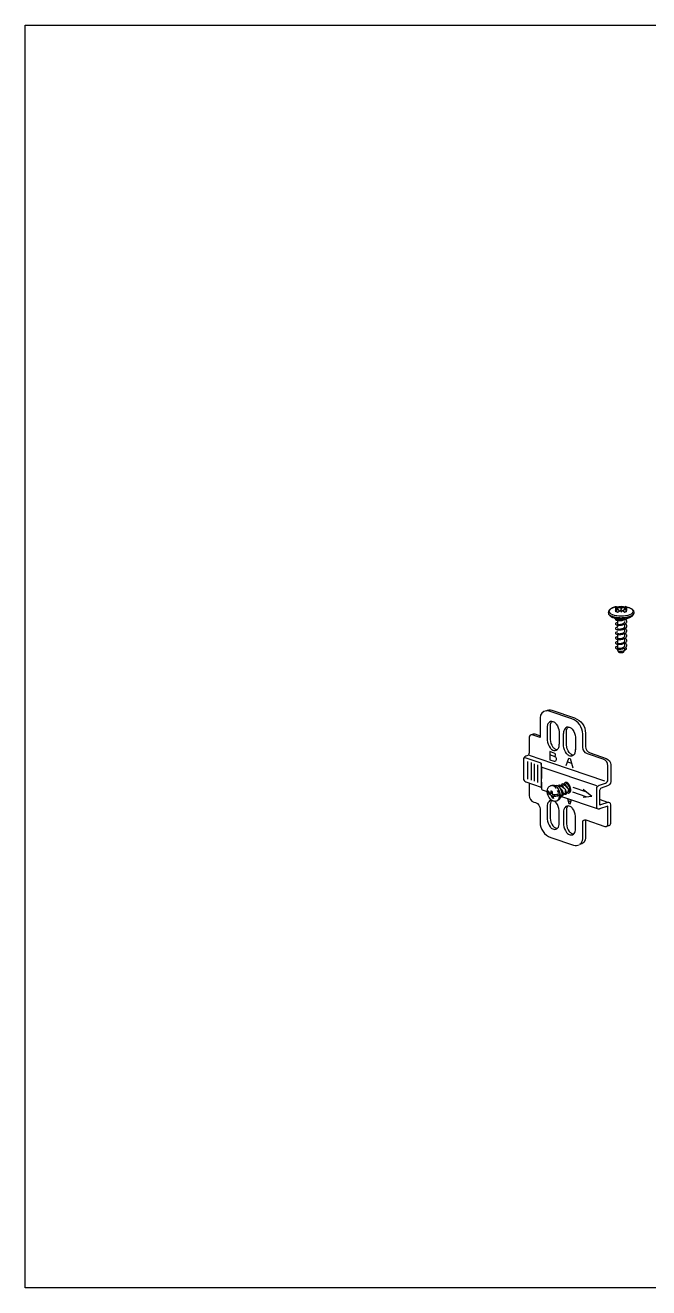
# Model space of a CAD drawing. Header units: centimetres. Extents: x 1543 to 3673, y 1148 to 2594.
# Drawn here: x 2773.28 to 2783.16, y 1628.3 to 1648.3 of the extents above; entities that cross this region are included whole.
import ezdxf

# ---------------------------------------------------------------- set-up
doc = ezdxf.new("R2010")
doc.units = ezdxf.units.CM
doc.linetypes.add('PDF_IMPORT', pattern=[1, 0.8, -0.2])
doc.layers.add('ferramenta', color=250, linetype='Continuous')

msp = doc.modelspace()

# ---------------------------------------------------------------- linework, layer by layer
at = {"layer": 'ferramenta', "transparency": 33554687}
msp.add_lwpolyline([(2773.283, 1648.297), (2793.283, 1648.297), (2793.283, 1628.297), (2773.283, 1628.297)], close=True, dxfattribs=at)
at = {"layer": 'ferramenta', "lineweight": 25, "transparency": 33554687}
for points in [[(2782.657, 1639.087), (2782.651, 1639.086), (2782.64, 1639.084), (2782.629, 1639.082), (2782.619, 1639.079), (2782.609, 1639.077), (2782.6, 1639.073), (2782.591, 1639.07), (2782.582, 1639.066), (2782.573, 1639.062), (2782.565, 1639.058), (2782.558, 1639.053), (2782.551, 1639.048), (2782.545, 1639.043), (2782.539, 1639.037), (2782.534, 1639.031), (2782.53, 1639.025), (2782.526, 1639.019), (2782.524, 1639.012), (2782.522, 1639.006), (2782.521, 1639), (2782.52, 1638.994), (2782.52, 1638.993)], [(2782.671, 1639.052), (2782.665, 1639.051), (2782.66, 1639.05), (2782.654, 1639.048), (2782.649, 1639.047), (2782.643, 1639.045), (2782.638, 1639.044), (2782.633, 1639.042), (2782.627, 1639.04)], [(2782.627, 1639.04), (2782.632, 1639.041), (2782.638, 1639.041), (2782.643, 1639.041), (2782.648, 1639.042), (2782.653, 1639.042), (2782.658, 1639.042), (2782.664, 1639.042), (2782.669, 1639.043)], [(2782.668, 1639.078), (2782.664, 1639.076), (2782.659, 1639.074), (2782.654, 1639.073), (2782.649, 1639.071), (2782.644, 1639.069), (2782.64, 1639.066), (2782.635, 1639.064), (2782.63, 1639.062)], [(2782.63, 1639.062), (2782.635, 1639.061), (2782.64, 1639.06), (2782.645, 1639.059), (2782.65, 1639.058), (2782.655, 1639.057), (2782.661, 1639.055), (2782.666, 1639.054), (2782.671, 1639.052)], [(2782.63, 1639.016), (2782.635, 1639.02), (2782.64, 1639.023), (2782.644, 1639.027), (2782.649, 1639.03), (2782.654, 1639.033), (2782.659, 1639.037), (2782.664, 1639.04), (2782.669, 1639.043), (2782.684, 1639.027)], [(2782.63, 1639.016), (2782.635, 1639.014), (2782.64, 1639.012), (2782.644, 1639.011), (2782.649, 1639.009), (2782.654, 1639.007), (2782.659, 1639.004), (2782.664, 1639.002), (2782.668, 1639)], [(2782.668, 1639.078), (2782.674, 1639.077), (2782.679, 1639.077), (2782.684, 1639.076), (2782.69, 1639.075), (2782.695, 1639.074), (2782.7, 1639.073), (2782.705, 1639.072), (2782.711, 1639.07), (2782.718, 1639.045)], [(2782.668, 1639.053), (2782.668, 1639.078)], [(2782.668, 1639), (2782.674, 1639.003), (2782.68, 1639.007), (2782.685, 1639.01), (2782.691, 1639.014), (2782.696, 1639.017), (2782.702, 1639.02), (2782.707, 1639.023), (2782.713, 1639.026)], [(2782.685, 1639.03), (2782.671, 1639.052)], [(2782.681, 1639.03), (2782.685, 1639.03), (2782.688, 1639.029)], [(2782.688, 1639.029), (2782.684, 1639.027)], [(2782.688, 1639.029), (2782.69, 1639.024), (2782.693, 1639.015)], [(2782.693, 1639.015), (2782.69, 1639.024)], [(2782.72, 1639.082), (2782.718, 1639.08), (2782.717, 1639.079), (2782.716, 1639.078), (2782.715, 1639.077), (2782.714, 1639.075), (2782.713, 1639.074), (2782.712, 1639.072), (2782.711, 1639.07)], [(2782.713, 1639.026), (2782.714, 1639.023), (2782.716, 1639.02), (2782.717, 1639.017), (2782.719, 1639.014), (2782.721, 1639.011), (2782.722, 1639.008), (2782.724, 1639.004), (2782.726, 1639.001)], [(2782.72, 1639.082), (2782.721, 1639.054), (2782.718, 1639.045)], [(2782.723, 1639.043), (2782.718, 1639.045)], [(2782.732, 1639.07), (2782.731, 1639.071), (2782.729, 1639.073), (2782.728, 1639.075), (2782.726, 1639.076), (2782.725, 1639.078), (2782.723, 1639.079), (2782.721, 1639.08), (2782.72, 1639.082)], [(2782.72, 1639.013), (2782.723, 1639.014)], [(2782.732, 1639.07), (2782.726, 1639.045), (2782.721, 1639.054)], [(2782.721, 1639.013), (2782.721, 1639.022), (2782.723, 1639.038)], [(2782.726, 1639.045), (2782.723, 1639.043)], [(2782.725, 1639.013), (2782.723, 1639.038), (2782.723, 1639.043)], [(2782.723, 1639.014), (2782.727, 1639.012)], [(2782.724, 1639.004), (2782.727, 1639.012)], [(2782.726, 1639.001), (2782.727, 1639.004), (2782.728, 1639.007), (2782.729, 1639.01), (2782.73, 1639.013), (2782.731, 1639.016), (2782.732, 1639.019), (2782.733, 1639.022), (2782.734, 1639.025)], [(2782.777, 1639), (2782.771, 1639.003), (2782.766, 1639.007), (2782.761, 1639.01), (2782.756, 1639.013), (2782.75, 1639.016), (2782.745, 1639.019), (2782.74, 1639.022), (2782.734, 1639.025), (2782.727, 1639.012)], [(2782.777, 1639.078), (2782.771, 1639.077), (2782.766, 1639.077), (2782.76, 1639.076), (2782.754, 1639.075), (2782.749, 1639.074), (2782.743, 1639.073), (2782.738, 1639.071), (2782.732, 1639.07)], [(2782.752, 1639.015), (2782.755, 1639.024), (2782.757, 1639.029)], [(2782.752, 1639.015), (2782.755, 1639.024)], [(2782.757, 1639.029), (2782.76, 1639.027), (2782.774, 1639.044)], [(2782.757, 1639.029), (2782.761, 1639.031)], [(2782.815, 1639.062), (2782.81, 1639.061), (2782.806, 1639.06), (2782.801, 1639.059), (2782.796, 1639.058), (2782.791, 1639.057), (2782.786, 1639.056), (2782.781, 1639.054), (2782.776, 1639.053), (2782.761, 1639.031)], [(2782.763, 1639.031), (2782.761, 1639.031)], [(2782.774, 1639.044), (2782.78, 1639.044), (2782.785, 1639.044), (2782.791, 1639.044), (2782.796, 1639.044), (2782.802, 1639.043), (2782.807, 1639.043), (2782.813, 1639.043), (2782.818, 1639.043)], [(2782.815, 1639.016), (2782.81, 1639.02), (2782.805, 1639.024), (2782.8, 1639.027), (2782.795, 1639.031), (2782.79, 1639.034), (2782.785, 1639.038), (2782.779, 1639.041), (2782.774, 1639.044)], [(2782.818, 1639.043), (2782.813, 1639.044), (2782.808, 1639.046), (2782.802, 1639.047), (2782.797, 1639.048), (2782.792, 1639.049), (2782.787, 1639.051), (2782.781, 1639.052), (2782.776, 1639.053)], [(2782.777, 1639.053), (2782.777, 1639.078)], [(2782.815, 1639.062), (2782.81, 1639.064), (2782.806, 1639.066), (2782.801, 1639.069), (2782.796, 1639.071), (2782.791, 1639.073), (2782.786, 1639.074), (2782.782, 1639.076), (2782.777, 1639.078)], [(2782.777, 1639), (2782.782, 1639.002), (2782.786, 1639.004), (2782.791, 1639.007), (2782.796, 1639.009), (2782.801, 1639.011), (2782.806, 1639.012), (2782.81, 1639.014), (2782.815, 1639.016)], [(2782.8, 1639.085), (2782.798, 1639.086), (2782.787, 1639.088), (2782.785, 1639.088)], [(2782.616, 1638.906), (2782.62, 1638.903), (2782.624, 1638.899), (2782.63, 1638.895), (2782.636, 1638.891), (2782.642, 1638.888), (2782.646, 1638.886), (2782.65, 1638.885), (2782.657, 1638.882), (2782.665, 1638.88), (2782.673, 1638.878), (2782.682, 1638.876), (2782.69, 1638.875), (2782.699, 1638.874), (2782.707, 1638.873), (2782.716, 1638.873), (2782.725, 1638.873), (2782.734, 1638.873), (2782.742, 1638.874), (2782.751, 1638.874), (2782.76, 1638.876), (2782.768, 1638.877), (2782.776, 1638.879), (2782.784, 1638.881), (2782.791, 1638.883), (2782.799, 1638.886), (2782.806, 1638.889), (2782.812, 1638.893), (2782.818, 1638.897), (2782.824, 1638.902), (2782.828, 1638.906), (2782.829, 1638.906)], [(2782.639, 1638.896), (2782.633, 1638.899), (2782.627, 1638.902), (2782.623, 1638.904)], [(2782.664, 1638.833), (2782.658, 1638.832), (2782.649, 1638.829), (2782.641, 1638.826), (2782.636, 1638.822), (2782.632, 1638.818), (2782.632, 1638.813), (2782.633, 1638.809), (2782.637, 1638.805), (2782.643, 1638.801), (2782.652, 1638.798), (2782.662, 1638.795), (2782.674, 1638.793), (2782.687, 1638.792), (2782.701, 1638.792), (2782.715, 1638.793), (2782.73, 1638.795), (2782.745, 1638.798), (2782.759, 1638.802), (2782.772, 1638.807), (2782.784, 1638.813), (2782.794, 1638.819), (2782.802, 1638.826), (2782.808, 1638.834), (2782.812, 1638.842), (2782.814, 1638.85), (2782.813, 1638.858), (2782.809, 1638.866), (2782.804, 1638.874), (2782.796, 1638.881), (2782.792, 1638.884)], [(2782.664, 1638.76), (2782.663, 1638.76), (2782.653, 1638.757), (2782.644, 1638.754), (2782.638, 1638.75), (2782.634, 1638.746), (2782.632, 1638.742), (2782.632, 1638.738), (2782.635, 1638.733), (2782.64, 1638.729), (2782.648, 1638.726), (2782.657, 1638.723), (2782.668, 1638.721), (2782.681, 1638.719), (2782.695, 1638.719), (2782.709, 1638.719), (2782.724, 1638.721), (2782.738, 1638.723), (2782.753, 1638.727), (2782.766, 1638.731), (2782.779, 1638.736), (2782.79, 1638.743), (2782.799, 1638.75), (2782.806, 1638.757), (2782.811, 1638.765), (2782.813, 1638.773), (2782.813, 1638.781), (2782.811, 1638.789), (2782.807, 1638.797), (2782.8, 1638.804), (2782.791, 1638.811), (2782.786, 1638.814)], [(2782.651, 1638.872), (2782.661, 1638.868), (2782.671, 1638.865)], [(2782.664, 1638.814), (2782.664, 1638.813), (2782.666, 1638.811), (2782.67, 1638.808), (2782.677, 1638.806), (2782.685, 1638.805), (2782.695, 1638.805), (2782.706, 1638.805), (2782.718, 1638.807), (2782.73, 1638.809), (2782.742, 1638.813), (2782.752, 1638.817), (2782.762, 1638.823), (2782.77, 1638.829), (2782.776, 1638.835), (2782.78, 1638.843), (2782.781, 1638.85), (2782.781, 1638.851)], [(2782.737, 1638.87), (2782.732, 1638.866), (2782.72, 1638.864), (2782.708, 1638.862), (2782.697, 1638.861), (2782.687, 1638.862), (2782.678, 1638.863), (2782.671, 1638.864), (2782.671, 1638.865)], [(2782.737, 1638.87), (2782.736, 1638.873)], [(2782.743, 1638.796), (2782.751, 1638.799), (2782.761, 1638.803)], [(2782.664, 1638.687), (2782.657, 1638.685), (2782.648, 1638.682), (2782.64, 1638.679), (2782.635, 1638.675), (2782.632, 1638.671), (2782.632, 1638.666), (2782.633, 1638.662), (2782.638, 1638.658), (2782.644, 1638.654), (2782.653, 1638.651), (2782.663, 1638.648), (2782.675, 1638.646), (2782.688, 1638.646), (2782.702, 1638.646), (2782.717, 1638.647), (2782.732, 1638.649), (2782.747, 1638.652), (2782.76, 1638.656), (2782.773, 1638.661), (2782.785, 1638.666), (2782.795, 1638.673), (2782.803, 1638.68), (2782.809, 1638.688), (2782.812, 1638.696), (2782.814, 1638.704), (2782.812, 1638.712), (2782.809, 1638.72), (2782.803, 1638.728), (2782.795, 1638.735), (2782.786, 1638.741)], [(2782.664, 1638.608), (2782.657, 1638.607), (2782.648, 1638.604), (2782.64, 1638.601), (2782.635, 1638.597), (2782.632, 1638.592), (2782.632, 1638.588), (2782.633, 1638.584), (2782.638, 1638.58), (2782.644, 1638.576), (2782.653, 1638.573), (2782.663, 1638.57), (2782.675, 1638.568), (2782.688, 1638.567), (2782.702, 1638.567), (2782.717, 1638.568), (2782.732, 1638.57), (2782.747, 1638.574), (2782.76, 1638.578), (2782.773, 1638.582), (2782.785, 1638.588), (2782.795, 1638.595), (2782.803, 1638.602), (2782.809, 1638.61), (2782.812, 1638.618), (2782.814, 1638.626), (2782.812, 1638.634), (2782.809, 1638.642), (2782.803, 1638.65), (2782.795, 1638.657), (2782.786, 1638.663)], [(2782.651, 1638.798), (2782.661, 1638.795), (2782.671, 1638.791)], [(2782.651, 1638.725), (2782.661, 1638.721), (2782.671, 1638.718)], [(2782.651, 1638.651), (2782.654, 1638.65), (2782.659, 1638.649), (2782.664, 1638.647), (2782.671, 1638.645)], [(2782.664, 1638.741), (2782.664, 1638.74), (2782.666, 1638.738), (2782.67, 1638.735), (2782.676, 1638.733), (2782.684, 1638.732), (2782.694, 1638.731), (2782.705, 1638.732), (2782.716, 1638.733), (2782.728, 1638.735), (2782.74, 1638.739), (2782.751, 1638.743), (2782.761, 1638.748), (2782.769, 1638.754), (2782.775, 1638.761), (2782.779, 1638.768), (2782.781, 1638.776), (2782.781, 1638.777)], [(2782.664, 1638.667), (2782.664, 1638.667), (2782.665, 1638.665), (2782.669, 1638.662), (2782.675, 1638.66), (2782.682, 1638.659), (2782.692, 1638.658), (2782.703, 1638.658), (2782.714, 1638.66), (2782.726, 1638.662), (2782.738, 1638.665), (2782.749, 1638.669), (2782.759, 1638.674), (2782.768, 1638.68), (2782.774, 1638.687), (2782.779, 1638.694), (2782.781, 1638.701), (2782.781, 1638.704)], [(2782.664, 1638.642), (2782.664, 1638.589)], [(2782.664, 1638.589), (2782.664, 1638.589), (2782.665, 1638.587), (2782.669, 1638.584), (2782.675, 1638.582), (2782.682, 1638.581), (2782.692, 1638.58), (2782.703, 1638.58), (2782.714, 1638.581), (2782.726, 1638.584), (2782.738, 1638.587), (2782.749, 1638.591), (2782.759, 1638.596), (2782.768, 1638.602), (2782.774, 1638.609), (2782.779, 1638.616), (2782.781, 1638.623), (2782.781, 1638.626)], [(2782.743, 1638.796), (2782.742, 1638.796), (2782.73, 1638.792), (2782.718, 1638.79), (2782.706, 1638.788), (2782.695, 1638.788), (2782.685, 1638.788), (2782.677, 1638.79), (2782.671, 1638.791)], [(2782.743, 1638.723), (2782.74, 1638.722), (2782.728, 1638.719), (2782.716, 1638.716), (2782.705, 1638.715), (2782.694, 1638.715), (2782.684, 1638.715), (2782.676, 1638.716), (2782.671, 1638.718)], [(2782.743, 1638.65), (2782.738, 1638.648), (2782.726, 1638.645), (2782.714, 1638.643), (2782.703, 1638.641), (2782.692, 1638.641), (2782.682, 1638.642), (2782.675, 1638.643), (2782.671, 1638.645)], [(2782.743, 1638.723), (2782.751, 1638.726), (2782.761, 1638.729)], [(2782.743, 1638.65), (2782.751, 1638.653), (2782.761, 1638.656)], [(2782.781, 1638.626), (2782.781, 1638.66)], [(2782.664, 1638.532), (2782.657, 1638.53), (2782.648, 1638.527), (2782.64, 1638.524), (2782.635, 1638.52), (2782.632, 1638.516), (2782.632, 1638.511), (2782.633, 1638.507), (2782.638, 1638.503), (2782.644, 1638.499), (2782.653, 1638.496), (2782.663, 1638.493), (2782.675, 1638.492), (2782.688, 1638.491), (2782.702, 1638.491), (2782.717, 1638.492), (2782.732, 1638.494), (2782.747, 1638.497), (2782.76, 1638.501), (2782.773, 1638.506), (2782.785, 1638.512), (2782.795, 1638.518), (2782.803, 1638.525), (2782.809, 1638.533), (2782.812, 1638.541), (2782.814, 1638.549), (2782.812, 1638.557), (2782.809, 1638.565), (2782.803, 1638.573), (2782.795, 1638.58), (2782.786, 1638.586)], [(2782.664, 1638.456), (2782.657, 1638.454), (2782.648, 1638.451), (2782.64, 1638.448), (2782.635, 1638.444), (2782.632, 1638.44), (2782.632, 1638.435), (2782.633, 1638.431), (2782.638, 1638.427), (2782.644, 1638.423), (2782.653, 1638.42), (2782.663, 1638.417), (2782.675, 1638.416), (2782.688, 1638.415), (2782.702, 1638.415), (2782.717, 1638.416), (2782.732, 1638.418), (2782.747, 1638.421), (2782.76, 1638.425), (2782.773, 1638.43), (2782.785, 1638.436), (2782.795, 1638.442), (2782.803, 1638.449), (2782.809, 1638.457), (2782.812, 1638.465), (2782.814, 1638.473), (2782.812, 1638.481), (2782.809, 1638.489), (2782.803, 1638.497), (2782.795, 1638.504), (2782.786, 1638.51)], [(2782.651, 1638.573), (2782.654, 1638.572), (2782.659, 1638.571), (2782.664, 1638.569), (2782.671, 1638.566)], [(2782.651, 1638.497), (2782.654, 1638.495), (2782.659, 1638.494), (2782.664, 1638.492), (2782.671, 1638.49)], [(2782.651, 1638.421), (2782.654, 1638.419), (2782.659, 1638.418), (2782.664, 1638.416), (2782.671, 1638.414)], [(2782.664, 1638.565), (2782.664, 1638.512)], [(2782.664, 1638.512), (2782.664, 1638.512), (2782.665, 1638.51), (2782.669, 1638.507), (2782.675, 1638.505), (2782.682, 1638.504), (2782.692, 1638.503), (2782.703, 1638.503), (2782.714, 1638.505), (2782.726, 1638.507), (2782.738, 1638.51), (2782.749, 1638.514), (2782.759, 1638.519), (2782.768, 1638.525), (2782.774, 1638.532), (2782.779, 1638.539), (2782.781, 1638.546), (2782.781, 1638.549)], [(2782.664, 1638.49), (2782.664, 1638.437)], [(2782.664, 1638.437), (2782.664, 1638.437), (2782.665, 1638.434), (2782.669, 1638.431), (2782.675, 1638.429), (2782.682, 1638.428), (2782.692, 1638.427), (2782.703, 1638.428), (2782.714, 1638.429), (2782.726, 1638.431), (2782.738, 1638.434), (2782.749, 1638.438), (2782.759, 1638.443), (2782.768, 1638.449), (2782.774, 1638.456), (2782.779, 1638.463), (2782.781, 1638.47), (2782.781, 1638.473)], [(2782.664, 1638.416), (2782.664, 1638.404)], [(2782.743, 1638.572), (2782.738, 1638.57), (2782.726, 1638.567), (2782.714, 1638.564), (2782.703, 1638.563), (2782.692, 1638.563), (2782.682, 1638.564), (2782.675, 1638.565), (2782.671, 1638.566)], [(2782.743, 1638.495), (2782.738, 1638.493), (2782.726, 1638.49), (2782.714, 1638.488), (2782.703, 1638.487), (2782.692, 1638.486), (2782.682, 1638.487), (2782.675, 1638.488), (2782.671, 1638.49)], [(2782.743, 1638.419), (2782.738, 1638.417), (2782.726, 1638.414), (2782.714, 1638.412), (2782.703, 1638.411), (2782.692, 1638.41), (2782.682, 1638.411), (2782.675, 1638.413), (2782.671, 1638.414)], [(2782.743, 1638.571), (2782.751, 1638.574), (2782.761, 1638.578)], [(2782.743, 1638.495), (2782.751, 1638.498), (2782.761, 1638.501)], [(2782.743, 1638.419), (2782.751, 1638.422), (2782.761, 1638.425)], [(2782.781, 1638.549), (2782.781, 1638.583)], [(2782.781, 1638.473), (2782.781, 1638.507)], [(2782.781, 1638.406), (2782.781, 1638.431)], [(2782.781, 1638.401), (2782.79, 1638.405), (2782.798, 1638.409), (2782.805, 1638.414), (2782.81, 1638.419)], [(2782.781, 1638.406), (2782.781, 1638.404), (2782.781, 1638.4), (2782.781, 1638.401)], [(2782.81, 1638.419), (2782.805, 1638.427), (2782.798, 1638.434), (2782.792, 1638.438), (2782.791, 1638.437)], [(2782.665, 1638.398), (2782.678, 1638.374)], [(2782.678, 1638.374), (2782.679, 1638.373), (2782.681, 1638.371), (2782.683, 1638.368), (2782.687, 1638.366), (2782.69, 1638.364)], [(2782.69, 1638.364), (2782.695, 1638.363), (2782.7, 1638.361), (2782.705, 1638.36), (2782.711, 1638.359), (2782.717, 1638.359), (2782.723, 1638.359), (2782.729, 1638.359), (2782.734, 1638.359), (2782.74, 1638.36), (2782.745, 1638.361), (2782.75, 1638.363), (2782.755, 1638.364), (2782.759, 1638.366), (2782.762, 1638.368), (2782.765, 1638.371), (2782.766, 1638.373), (2782.767, 1638.374)], [(2782.767, 1638.374), (2782.78, 1638.398)], [(2781.242, 1636.635), (2781.242, 1636.356)], [(2781.265, 1636.733), (2781.638, 1636.605)], [(2781.296, 1636.617), (2781.296, 1636.338)], [(2781.638, 1636.605), (2782.457, 1636.325)], [(2781.853, 1636.571), (2781.894, 1636.687), (2781.917, 1636.68)], [(2781.874, 1636.629), (2781.937, 1636.608)], [(2781.917, 1636.68), (2781.958, 1636.535)], [(2781.349, 1636.32), (2781.349, 1636.599)], [(2781.403, 1636.301), (2781.403, 1636.581)], [(2781.462, 1636.545), (2781.462, 1636.367)], [(2781.462, 1636.309), (2781.462, 1636.208)], [(2781.955, 1636.226), (2782.172, 1636.152)], [(2781.777, 1636.08), (2782.359, 1635.882)], [(2781.872, 1636.048), (2781.894, 1635.969), (2781.917, 1635.962)], [(2781.929, 1635.997), (2781.882, 1636.013)], [(2781.917, 1635.962), (2781.939, 1636.025)], [(2782.171, 1636.074), (2781.955, 1636.148)], [(2782.122, 1636.193), (2782.256, 1636.084)], [(2782.122, 1636.068), (2782.256, 1636.084)], [(2782.514, 1635.986), (2782.382, 1636.031)], [(2782.491, 1635.607), (2782.535, 1635.622)]]:
    msp.add_lwpolyline(points, dxfattribs=at)
for points in [[(2782.801, 1639.085), (2782.809, 1639.084), (2782.819, 1639.081), (2782.829, 1639.078), (2782.839, 1639.075), (2782.849, 1639.072), (2782.858, 1639.069), (2782.866, 1639.065), (2782.875, 1639.06), (2782.882, 1639.056), (2782.89, 1639.051), (2782.896, 1639.046), (2782.902, 1639.041), (2782.907, 1639.036), (2782.912, 1639.03), (2782.916, 1639.025), (2782.919, 1639.019), (2782.921, 1639.013), (2782.923, 1639.007), (2782.924, 1639.001), (2782.925, 1638.995), (2782.925, 1638.993), (2782.925, 1638.992), (2782.924, 1638.986), (2782.923, 1638.981), (2782.921, 1638.976), (2782.918, 1638.971), (2782.914, 1638.966), (2782.91, 1638.961), (2782.905, 1638.956), (2782.899, 1638.951), (2782.893, 1638.947), (2782.886, 1638.942), (2782.878, 1638.938), (2782.87, 1638.934), (2782.861, 1638.931), (2782.852, 1638.927), (2782.842, 1638.924), (2782.832, 1638.921), (2782.821, 1638.918), (2782.81, 1638.916), (2782.799, 1638.914), (2782.787, 1638.912), (2782.775, 1638.91), (2782.763, 1638.909), (2782.751, 1638.908), (2782.738, 1638.908), (2782.726, 1638.907), (2782.713, 1638.907), (2782.701, 1638.908), (2782.688, 1638.909), (2782.676, 1638.91), (2782.664, 1638.911), (2782.652, 1638.913), (2782.641, 1638.915), (2782.63, 1638.917), (2782.619, 1638.919), (2782.608, 1638.922), (2782.598, 1638.925), (2782.589, 1638.929), (2782.579, 1638.932, -0.283974), (2782.52, 1638.993), (2782.52, 1638.992)], [(2782.925, 1638.992), (2782.925, 1638.991), (2782.924, 1638.985), (2782.923, 1638.98), (2782.921, 1638.975), (2782.918, 1638.97), (2782.914, 1638.965), (2782.91, 1638.96), (2782.905, 1638.955), (2782.899, 1638.95), (2782.893, 1638.946), (2782.886, 1638.942), (2782.878, 1638.937), (2782.87, 1638.933), (2782.861, 1638.93), (2782.852, 1638.926), (2782.842, 1638.923), (2782.832, 1638.92), (2782.821, 1638.917), (2782.81, 1638.915), (2782.799, 1638.913), (2782.787, 1638.911), (2782.775, 1638.909), (2782.763, 1638.908), (2782.751, 1638.907), (2782.738, 1638.907), (2782.726, 1638.907), (2782.713, 1638.907), (2782.701, 1638.907), (2782.688, 1638.908), (2782.676, 1638.909), (2782.664, 1638.91), (2782.652, 1638.912), (2782.641, 1638.914), (2782.63, 1638.916), (2782.619, 1638.919), (2782.608, 1638.921), (2782.598, 1638.925), (2782.589, 1638.928), (2782.579, 1638.932, -0.284583), (2782.52, 1638.992), (2782.52, 1638.987), (2782.521, 1638.981), (2782.523, 1638.975), (2782.525, 1638.969), (2782.528, 1638.963), (2782.532, 1638.957), (2782.536, 1638.952), (2782.541, 1638.946), (2782.546, 1638.941), (2782.552, 1638.936), (2782.559, 1638.931), (2782.567, 1638.927), (2782.575, 1638.922), (2782.583, 1638.918), (2782.587, 1638.916)], [(2781.538, 1637.437, 0.389215), (2781.439, 1637.328), (2781.439, 1637.012), (2781.313, 1637.055, 0.515672), (2781.265, 1637.021)], [(2781.535, 1637.436, -0.220244), (2781.626, 1637.446), (2781.986, 1637.323, -0.32072), (2782.158, 1637.082), (2782.158, 1636.874, 0.320661), (2782.232, 1636.771), (2782.484, 1636.684, -0.320556), (2782.558, 1636.581), (2782.558, 1636.315, -0.31979), (2782.509, 1636.246), (2782.406, 1636.211, 0.320029), (2782.382, 1636.176), (2782.382, 1635.953, 0.413991), (2782.391, 1635.944)], [(2782.188, 1636.756, -0.320606), (2782.114, 1636.859), (2782.114, 1637.067, 0.320379), (2781.942, 1637.308), (2781.583, 1637.431, 0.064618), (2781.556, 1637.437)], [(2781.626, 1637.268, 0.016293), (2781.625, 1637.268, 0.285946), (2781.564, 1637.23, 0.115081), (2781.552, 1637.179), (2781.552, 1637.178, 0.01493), (2781.553, 1637.165)], [(2781.627, 1637.268, 0.109718), (2781.609, 1637.245, 0.114725), (2781.597, 1637.194), (2781.597, 1637.193, 0.01493), (2781.597, 1637.18)], [(2781.628, 1637.268, -0.104336), (2781.654, 1637.261, -0.116592), (2781.696, 1637.227, -0.147242), (2781.741, 1637.106), (2781.741, 1636.908)], [(2781.265, 1637.02), (2781.265, 1636.772, -0.320505), (2781.228, 1636.721), (2781.213, 1636.716, 0.320505), (2781.176, 1636.664), (2781.176, 1636.364, 0.32049), (2781.213, 1636.312), (2781.456, 1636.229)], [(2781.289, 1637.054), (2781.333, 1637.07, -0.172084), (2781.357, 1637.07), (2781.438, 1637.042)], [(2781.553, 1637.168), (2781.553, 1636.97, 0.14727), (2781.598, 1636.849, 0.116592), (2781.639, 1636.815, 0.284817), (2781.71, 1636.822)], [(2781.597, 1637.183), (2781.597, 1636.985, 0.147212), (2781.642, 1636.863, 0.116252), (2781.684, 1636.83, 0.107598), (2781.712, 1636.823, 0.108339), (2781.73, 1636.845, 0.11468), (2781.741, 1636.897), (2781.741, 1636.897, 0.014873), (2781.741, 1636.911)], [(2781.856, 1637.092, -0.014873), (2781.855, 1637.105), (2781.855, 1637.106, -0.115066), (2781.867, 1637.157, -0.109577), (2781.885, 1637.18), (2781.883, 1637.18, 0.285709), (2781.823, 1637.142, 0.115066), (2781.811, 1637.091), (2781.811, 1637.09, 0.013335), (2781.812, 1637.077)], [(2781.969, 1636.733, -0.28673), (2781.898, 1636.726, -0.11684), (2781.857, 1636.76, -0.147201), (2781.812, 1636.881), (2781.812, 1637.079)], [(2781.97, 1636.734, -0.107445), (2781.942, 1636.741, -0.116592), (2781.901, 1636.775, -0.147212), (2781.856, 1636.896), (2781.856, 1637.094)], [(2781.886, 1637.18, -0.106188), (2781.913, 1637.173, -0.116193), (2781.954, 1637.139, -0.147212), (2782, 1637.017), (2782, 1636.82)], [(2781.97, 1636.734, 0.107452), (2781.988, 1636.757, 0.11468), (2782, 1636.808)], [(2782.337, 1636.246), (2781.473, 1636.541, -0.292186), (2781.461, 1636.557), (2781.456, 1636.608), (2781.189, 1636.699)], [(2781.456, 1636.608), (2781.456, 1636.229), (2781.461, 1636.199, 0.280585), (2781.473, 1636.184), (2781.553, 1636.157)], [(2781.662, 1636.714, 0.648839), (2781.674, 1636.763), (2781.595, 1636.79), (2781.595, 1636.66), (2781.662, 1636.637), (2781.662, 1636.637, 0.81954), (2781.676, 1636.709), (2781.595, 1636.737)], [(2782.342, 1635.895, -0.139518), (2782.337, 1635.912), (2782.337, 1636.207, -0.319936), (2782.374, 1636.258), (2782.382, 1636.261), (2782.477, 1636.293, 0.321243), (2782.514, 1636.345), (2782.514, 1636.566, 0.320606), (2782.44, 1636.669), (2782.188, 1636.756)], [(2781.265, 1636.294), (2781.265, 1636.095, 0.320653), (2781.339, 1635.992), (2781.365, 1635.983, -0.320698), (2781.439, 1635.879), (2781.439, 1635.671, 0.320637), (2781.611, 1635.43), (2781.97, 1635.307, 0.218652), (2782.06, 1635.316)], [(2781.609, 1636.169, -0.095005), (2781.613, 1636.168, -0.106934), (2781.632, 1636.155, 0.006172), (2781.632, 1636.148, 0.02813), (2781.634, 1636.114, 0.197041), (2781.734, 1636.125, -0.145382), (2781.733, 1636.036, -0.198745), (2781.704, 1636.008, -0.198512), (2781.646, 1636.007, -0.116025), (2781.602, 1636.038, -0.1623), (2781.553, 1636.156, -0.018162), (2781.553, 1636.164, -0.133098), (2781.568, 1636.222, -0.146956), (2781.603, 1636.25, -0.072192), (2781.617, 1636.254, -0.228976), (2781.662, 1636.257, -0.11584), (2781.702, 1636.228, -0.162198), (2781.758, 1636.094, -0.018095), (2781.758, 1636.086, -0.097139), (2781.751, 1636.045, -0.229504), (2781.717, 1636.015)], [(2781.696, 1636.206, 0.021766), (2781.683, 1636.221, 0.115997), (2781.643, 1636.25)], [(2781.756, 1636.065, 0.222227), (2781.781, 1636.087, 0.096663), (2781.787, 1636.118, 0.016772), (2781.787, 1636.124, 0.162176), (2781.744, 1636.227, 0.116546), (2781.713, 1636.249, 0.223068), (2781.68, 1636.247)], [(2781.747, 1636.261, 0.386188), (2781.73, 1636.246, 0.025572), (2781.73, 1636.24), (2781.73, 1636.24)], [(2781.737, 1636.234), (2781.754, 1636.241, -0.097194), (2781.759, 1636.242)], [(2781.748, 1636.261, -0.11628), (2781.778, 1636.252), (2781.8, 1636.261, -0.093957), (2781.805, 1636.262)], [(2781.784, 1636.097, 0.03479), (2781.794, 1636.095, 0.027181), (2781.795, 1636.095, 0.386554), (2781.812, 1636.11, 0.022415), (2781.812, 1636.116, 0.092454), (2781.807, 1636.141, 0.133924), (2781.749, 1636.22)], [(2781.821, 1636.199, 0.095922), (2781.782, 1636.235, 0.116109), (2781.76, 1636.242)], [(2781.903, 1636.164, 0.096475), (2781.909, 1636.173, 0.097397), (2781.913, 1636.193, 0.020067), (2781.912, 1636.197, 0.162452), (2781.884, 1636.265, 0.116707), (2781.864, 1636.28, 0.248232), (2781.839, 1636.277), (2781.824, 1636.27, 0.117), (2781.794, 1636.281, 0.025777), (2781.793, 1636.281, 0.386492), (2781.776, 1636.266, 0.050087), (2781.776, 1636.253)], [(2781.812, 1636.123, 0.106901), (2781.839, 1636.114, 0.025777), (2781.841, 1636.114, 0.386554), (2781.858, 1636.129, 0.02565), (2781.858, 1636.136, 0.092479), (2781.853, 1636.161, 0.162104), (2781.778, 1636.251)], [(2781.867, 1636.218, 0.095919), (2781.828, 1636.254, 0.116239), (2781.806, 1636.262)], [(2781.896, 1636.136, 0.25219), (2781.922, 1636.157, 0.115562), (2781.927, 1636.19, 0.16213), (2781.889, 1636.28, 0.115604), (2781.862, 1636.3, 0.414266), (2781.816, 1636.281, 0.020352), (2781.815, 1636.275)], [(2781.887, 1636.133, 0.386188), (2781.903, 1636.148, 0.025569), (2781.904, 1636.155, 0.091688), (2781.899, 1636.18, 0.162216), (2781.824, 1636.27)], [(2781.642, 1636.105), (2781.616, 1636.094, -0.139811), (2781.553, 1636.16), (2781.581, 1636.15)], [(2781.625, 1636.018, 0.285376), (2781.564, 1635.981, 0.092491), (2781.553, 1635.94), (2781.553, 1635.721, 0.147212), (2781.598, 1635.599, 0.11629), (2781.639, 1635.565, 0.249081), (2781.702, 1635.567)], [(2781.626, 1636.018, 0.107597), (2781.609, 1635.996, 0.092379), (2781.597, 1635.955), (2781.597, 1635.736, 0.147212), (2781.642, 1635.614, 0.115989), (2781.684, 1635.581, 0.109314), (2781.712, 1635.574)], [(2781.608, 1636.168, 0.005565), (2781.608, 1636.161, 0.033699), (2781.61, 1636.125), (2781.633, 1636.134)], [(2781.639, 1636.086, 0.032326), (2781.65, 1636.049, -0.212395), (2781.628, 1636.06), (2781.644, 1636.067)], [(2781.694, 1636.112), (2781.739, 1636.096, -0.191729), (2781.639, 1636.086), (2781.677, 1636.102)], [(2781.71, 1635.573, 0.114042), (2781.73, 1635.596, 0.092188), (2781.741, 1635.637), (2781.741, 1635.856, 0.147212), (2781.696, 1635.978, 0.074068), (2781.671, 1636.002)], [(2781.787, 1636.115), (2781.788, 1636.115, 0.276232), (2781.795, 1636.125, 0.02158), (2781.796, 1636.13, 0.091389), (2781.792, 1636.148)], [(2781.812, 1636.125), (2781.834, 1636.134, 0.274661), (2781.841, 1636.144, 0.021903), (2781.841, 1636.149, 0.092659), (2781.838, 1636.168)], [(2781.857, 1636.144), (2781.879, 1636.153, 0.276242), (2781.887, 1636.164, 0.026016), (2781.887, 1636.168, 0.092659), (2781.884, 1636.187)], [(2781.884, 1635.93), (2781.883, 1635.93, 0.285709), (2781.823, 1635.892, 0.091869), (2781.812, 1635.852), (2781.812, 1635.632, 0.147201), (2781.857, 1635.511, 0.11684), (2781.898, 1635.477, 0.273668), (2781.966, 1635.482, 0.12581), (2781.988, 1635.507, 0.09198), (2782, 1635.548), (2782, 1635.768, 0.147212), (2781.954, 1635.889, 0.116514), (2781.913, 1635.923, 0.106582), (2781.886, 1635.93)], [(2781.885, 1635.93, 0.107679), (2781.867, 1635.908, 0.092188), (2781.856, 1635.867), (2781.856, 1635.647, 0.147212), (2781.901, 1635.526, 0.116592), (2781.942, 1635.492, 0.108762), (2781.97, 1635.485)], [(2782.508, 1635.621, 0.148183), (2782.514, 1635.641), (2782.514, 1635.927), (2782.382, 1635.882), (2782.38, 1635.881, -0.24715), (2782.35, 1635.886)], [(2782.53, 1635.62, 0.343455), (2782.558, 1635.655), (2782.558, 1635.95, 0.514377), (2782.51, 1635.984), (2782.394, 1635.945)], [(2782.158, 1635.711), (2782.158, 1635.425, -0.3811), (2782.062, 1635.317)], [(2782.07, 1635.323, 0.235635), (2782.114, 1635.41), (2782.114, 1635.676, -0.514732), (2782.162, 1635.71), (2782.466, 1635.606, 0.266578), (2782.501, 1635.613)]]:
    msp.add_lwpolyline(points, format="xyb", dxfattribs=at)
at = {"layer": 'ferramenta', "linetype": 'PDF_IMPORT', "lineweight": 25, "ltscale": 0.052958, "transparency": 33554687}
msp.add_lwpolyline([(2782.664, 1638.867), (2782.664, 1638.667)], dxfattribs=at)
at = {"layer": 'ferramenta', "linetype": 'PDF_IMPORT', "lineweight": 25, "ltscale": 0.033903, "transparency": 33554687}
msp.add_lwpolyline([(2782.781, 1638.704), (2782.781, 1638.88)], dxfattribs=at)
at = {"layer": 'ferramenta', "lineweight": 25, "transparency": 33554687}
for centre, radius, start, end in [((2781.777, 1636.808), 0.223, 0.2745, 3.6837), ((2781.8, 1636.376), 0.315, 218.4793, 232.8752), ((2781.877, 1636.166), 0.27, 195.3503, 203.0456), ((2781.505, 1636.067), 0.236, 17.6057, 27.3721), ((2781.892, 1636.203), 0.0694, 240.2973, 264.4784)]:
    msp.add_arc(centre, radius, start, end, dxfattribs=at)
for centre, major_axis, ratio, start_param, end_param in [((2782.723, 1639.013), (-0.188, 0), 0.4226, 0.7854442855618757, 7.068629592741462), ((2782.719, 1638.99), (-0.206, 0.002), 0.474646, 0.877139, 3.18689), ((2782.704, 1638.89), (0.0726, 0.0033), 0.336693, 2.903702, 5.159899), ((2782.723, 1638.404), (0.0587, 0), 0.42269, 3.141737, 6.1344)]:
    msp.add_ellipse(centre, major_axis=major_axis, ratio=ratio, start_param=start_param, end_param=end_param, dxfattribs=at)
for points in [[(2782, 1636.808), (2782, 1636.808), (2782, 1636.809), (2782, 1636.809)], [(2781.748, 1636.261), (2781.748, 1636.261), (2781.747, 1636.261), (2781.747, 1636.261)], [(2781.76, 1636.242), (2781.76, 1636.242), (2781.759, 1636.242), (2781.759, 1636.242)], [(2781.806, 1636.262), (2781.806, 1636.262), (2781.805, 1636.262), (2781.805, 1636.262)], [(2781.609, 1636.169), (2781.608, 1636.169), (2781.608, 1636.168), (2781.608, 1636.168)], [(2781.792, 1636.148), (2781.792, 1636.149), (2781.792, 1636.149), (2781.792, 1636.149)], [(2781.838, 1636.168), (2781.838, 1636.168), (2781.838, 1636.168), (2781.838, 1636.168)], [(2781.884, 1636.187), (2781.884, 1636.187), (2781.884, 1636.187), (2781.884, 1636.187)], [(2781.885, 1636.133), (2781.886, 1636.133), (2781.886, 1636.133), (2781.887, 1636.133)], [(2782.391, 1635.944), (2782.392, 1635.944), (2782.393, 1635.944), (2782.394, 1635.945)]]:
    msp.add_open_spline(points, degree=3, dxfattribs=at)

doc.saveas('drawing.dxf')
